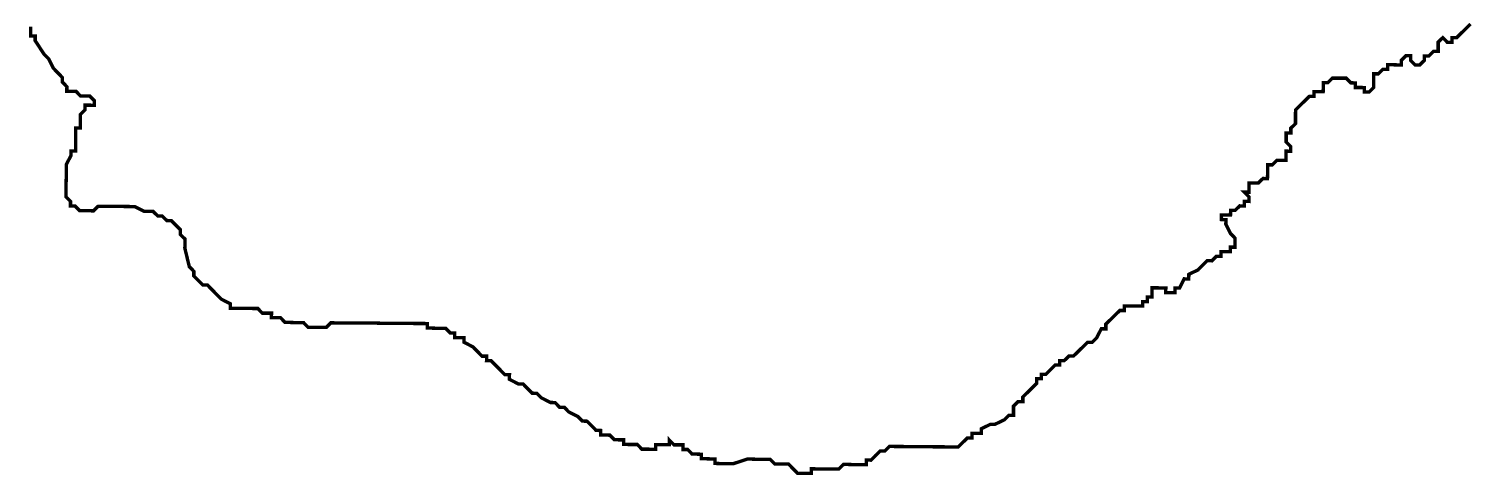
# Model space of a CAD drawing. Header units: metres. Extents: x 319816 to 366074, y 1739234 to 1838803.
# Drawn here: x 328362 to 329634, y 1812535 to 1812928 of the extents above; entities that cross this region are included whole.
import ezdxf

# ---------------------------------------------------------------- set-up
doc = ezdxf.new("R2010")
doc.units = ezdxf.units.M
doc.header["$MEASUREMENT"] = 0
doc.layers.add('HAZARDS LINE', color=1, linetype='Continuous')

msp = doc.modelspace()

# ---------------------------------------------------------------- linework, layer by layer
at = {"layer": 'HAZARDS LINE', "lineweight": 18, "const_width": 3}
msp.add_lwpolyline([(329632.6, 1812932.1), (329628.5, 1812928.1), (329624.4, 1812924.1), (329620.3, 1812920.1), (329616.3, 1812920.1), (329616.3, 1812916.1), (329612.2, 1812916.1), (329608.2, 1812920.2), (329604.1, 1812916.2), (329604.1, 1812912.1), (329604.1, 1812908.1), (329600, 1812908.1), (329596, 1812904.1), (329591.9, 1812904.1), (329591.9, 1812900.1), (329587.8, 1812896.1), (329583.8, 1812896.1), (329579.8, 1812900.2), (329579.8, 1812904.2), (329575.7, 1812904.3), (329571.7, 1812900.3), (329571.6, 1812896.2), (329567.6, 1812896.2), (329563.6, 1812896.3), (329559.5, 1812896.3), (329559.5, 1812892.3), (329555.4, 1812892.3), (329551.4, 1812888.3), (329547.3, 1812888.3), (329547.3, 1812884.3), (329547.3, 1812880.2), (329547.2, 1812876.2), (329543.2, 1812872.2), (329539.1, 1812872.2), (329539.1, 1812876.2), (329535.1, 1812876.3), (329531.1, 1812876.3), (329531.1, 1812880.3), (329527.1, 1812880.4), (329523, 1812884.5), (329519, 1812884.5), (329515, 1812884.5), (329510.9, 1812884.5), (329506.8, 1812880.5), (329502.8, 1812880.6), (329502.8, 1812876.5), (329502.7, 1812872.5), (329498.7, 1812872.5), (329494.7, 1812872.5), (329494.6, 1812868.5), (329490.6, 1812868.5), (329486.5, 1812864.5), (329482.4, 1812860.5), (329478.4, 1812856.5), (329478.3, 1812852.5), (329478.3, 1812848.4), (329478.3, 1812844.4), (329474.2, 1812840.4), (329474.2, 1812836.3), (329470.1, 1812836.3), (329470.1, 1812832.3), (329470.1, 1812828.3), (329474.1, 1812824.2), (329474, 1812820.1), (329470, 1812820.2), (329470, 1812816.1), (329469.9, 1812812.1), (329465.9, 1812812.1), (329461.8, 1812812.1), (329457.8, 1812808.1), (329453.7, 1812808.2), (329453.7, 1812804.1), (329453.7, 1812800.1), (329453.6, 1812796), (329449.6, 1812796.1), (329445.5, 1812792.1), (329441.5, 1812792.1), (329437.4, 1812792.1), (329437.4, 1812788.1), (329437.4, 1812784), (329433.3, 1812784.1), (329437.3, 1812780), (329437.3, 1812775.9), (329433.3, 1812776), (329433.2, 1812771.9), (329429.2, 1812772), (329425.1, 1812768), (329421.1, 1812768), (329421, 1812763.9), (329417, 1812764), (329413, 1812764), (329412.9, 1812760), (329417, 1812759.9), (329416.9, 1812755.9), (329420.9, 1812747.8), (329424.9, 1812743.7), (329424.9, 1812739.7), (329424.9, 1812735.6), (329420.8, 1812735.6), (329420.8, 1812731.6), (329416.8, 1812731.6), (329412.7, 1812731.7), (329412.7, 1812727.6), (329408.6, 1812727.6), (329404.6, 1812723.6), (329400.5, 1812723.7), (329396.4, 1812719.7), (329392.4, 1812715.6), (329384.3, 1812711.7), (329384.2, 1812707.6), (329380.2, 1812707.7), (329376.1, 1812699.6), (329372, 1812699.6), (329372, 1812695.6), (329368, 1812695.6), (329363.9, 1812695.6), (329364, 1812699.7), (329359.9, 1812699.7), (329355.9, 1812699.8), (329351.8, 1812699.8), (329351.8, 1812695.7), (329351.8, 1812691.7), (329347.7, 1812691.7), (329347.7, 1812687.7), (329343.6, 1812687.7), (329343.6, 1812683.7), (329339.6, 1812683.7), (329335.5, 1812683.7), (329331.5, 1812683.8), (329327.4, 1812683.8), (329327.4, 1812679.8), (329323.4, 1812679.8), (329319.3, 1812675.8), (329311.1, 1812667.8), (329311.1, 1812663.7), (329307.1, 1812663.7), (329303, 1812655.7), (329298.9, 1812651.7), (329294.9, 1812651.7), (329286.7, 1812643.7), (329282.6, 1812639.7), (329278.6, 1812639.7), (329274.5, 1812635.7), (329270.5, 1812635.7), (329270.4, 1812631.7), (329266.4, 1812631.7), (329262.3, 1812627.7), (329258.3, 1812623.7), (329254.2, 1812623.7), (329254.2, 1812619.7), (329250.1, 1812619.7), (329250.1, 1812615.7), (329246, 1812611.6), (329242, 1812607.6), (329237.9, 1812603.6), (329237.9, 1812599.6), (329233.8, 1812599.6), (329229.7, 1812595.6), (329229.7, 1812591.6), (329229.7, 1812587.5), (329225.6, 1812587.5), (329221.6, 1812583.5), (329213.4, 1812579.6), (329209.4, 1812579.6), (329201.3, 1812575.6), (329201.3, 1812571.6), (329197.2, 1812571.6), (329193.2, 1812571.6), (329193.1, 1812567.6), (329189.1, 1812567.6), (329185, 1812563.6), (329180.9, 1812559.6), (329176.9, 1812559.6), (329172.9, 1812559.6), (329168.8, 1812559.7), (329164.8, 1812559.7), (329160.7, 1812559.7), (329156.7, 1812559.8), (329152.7, 1812559.8), (329148.6, 1812559.8), (329144.6, 1812559.9), (329140.5, 1812559.9), (329136.5, 1812559.9), (329132.4, 1812560), (329128.4, 1812560), (329120.3, 1812560.1), (329116.2, 1812556), (329112.2, 1812556.1), (329108.1, 1812552.1), (329104, 1812548), (329100, 1812548.1), (329100, 1812544), (329095.9, 1812544.1), (329091.9, 1812544.1), (329087.8, 1812544.1), (329083.8, 1812544.2), (329079.8, 1812544.2), (329075.7, 1812540.2), (329071.6, 1812540.2), (329067.6, 1812540.2), (329063.6, 1812540.3), (329055.5, 1812540.3), (329051.4, 1812540.4), (329051.4, 1812536.3), (329047.4, 1812536.4), (329043.3, 1812536.4), (329039.3, 1812536.4), (329035.3, 1812540.5), (329031.3, 1812544.6), (329023.2, 1812544.6), (329019.1, 1812544.7), (329015.1, 1812548.7), (329011.1, 1812548.8), (329007, 1812548.8), (329003, 1812548.8), (328998.9, 1812548.9), (328994.9, 1812548.9), (328982.7, 1812544.9), (328978.7, 1812545), (328974.7, 1812545), (328970.6, 1812545), (328966.6, 1812545.1), (328966.6, 1812549.1), (328962.6, 1812549.1), (328958.5, 1812549.2), (328954.5, 1812549.2), (328954.5, 1812553.2), (328950.5, 1812553.3), (328946.4, 1812553.3), (328942.4, 1812557.4), (328938.4, 1812557.4), (328938.4, 1812561.5), (328934.4, 1812561.5), (328930.3, 1812561.5), (328926.3, 1812565.6), (328926.3, 1812561.6), (328922.2, 1812561.6), (328918.2, 1812561.6), (328914.1, 1812561.6), (328914.1, 1812557.6), (328910.1, 1812557.6), (328906, 1812557.7), (328902, 1812557.7), (328898, 1812561.8), (328893.9, 1812561.8), (328889.9, 1812561.8), (328885.9, 1812561.9), (328885.9, 1812565.9), (328881.8, 1812565.9), (328877.8, 1812566), (328873.8, 1812570), (328869.7, 1812570.1), (328865.7, 1812570.1), (328865.7, 1812574.1), (328861.7, 1812574.2), (328857.7, 1812578.3), (328853.7, 1812582.3), (328849.6, 1812582.4), (328845.6, 1812586.4), (328837.6, 1812590.5), (328833.6, 1812594.6), (328829.5, 1812594.6), (328825.5, 1812598.7), (328821.5, 1812598.8), (328813.4, 1812602.9), (328809.4, 1812606.9), (328805.3, 1812607), (328801.3, 1812611), (328797.3, 1812615.1), (328793.3, 1812615.1), (328785.2, 1812619.2), (328785.3, 1812623.3), (328781.2, 1812623.3), (328777.2, 1812627.4), (328773.2, 1812631.5), (328769.2, 1812635.5), (328765.1, 1812635.6), (328765.2, 1812639.6), (328761.1, 1812639.6), (328757.1, 1812643.7), (328753.1, 1812647.8), (328745.1, 1812651.9), (328745.1, 1812655.9), (328741, 1812656), (328737, 1812656), (328737, 1812660.1), (328733, 1812660.1), (328729, 1812664.2), (328724.9, 1812664.2), (328720.9, 1812664.2), (328716.8, 1812664.3), (328712.8, 1812664.3), (328712.8, 1812668.3), (328708.8, 1812668.4), (328704.8, 1812668.4), (328700.7, 1812668.4), (328692.6, 1812668.5), (328688.6, 1812668.5), (328684.5, 1812668.5), (328680.5, 1812668.6), (328676.5, 1812668.6), (328672.4, 1812668.6), (328668.4, 1812668.7), (328664.3, 1812668.7), (328660.3, 1812668.7), (328656.2, 1812668.8), (328652.2, 1812668.8), (328648.2, 1812668.8), (328644.1, 1812668.9), (328640.1, 1812668.9), (328636, 1812668.9), (328632, 1812668.9), (328627.9, 1812669), (328623.9, 1812665), (328619.8, 1812665), (328615.8, 1812665), (328611.7, 1812665.1), (328607.7, 1812665.1), (328603.7, 1812669.2), (328599.7, 1812669.2), (328595.6, 1812669.2), (328591.6, 1812669.3), (328587.5, 1812669.3), (328583.5, 1812673.4), (328579.5, 1812673.4), (328575.4, 1812673.4), (328575.5, 1812677.5), (328571.4, 1812677.5), (328567.4, 1812677.5), (328563.4, 1812681.6), (328559.3, 1812681.6), (328555.3, 1812681.7), (328551.2, 1812681.7), (328547.2, 1812681.7), (328543.2, 1812681.8), (328539.1, 1812681.8), (328539.1, 1812685.8), (328531.1, 1812689.9), (328527.1, 1812694), (328519.1, 1812702.2), (328515, 1812702.2), (328511, 1812706.3), (328507, 1812710.3), (328507, 1812714.4), (328503, 1812718.5), (328499.1, 1812734.7), (328499.2, 1812742.8), (328495.1, 1812746.8), (328495.2, 1812750.9), (328491.2, 1812754.9), (328487.1, 1812759), (328483.1, 1812759.1), (328479.1, 1812763.1), (328475.1, 1812763.2), (328471, 1812767.2), (328463, 1812767.3), (328454.9, 1812771.4), (328450.9, 1812771.4), (328442.8, 1812771.5), (328438.7, 1812771.5), (328430.6, 1812771.6), (328426.6, 1812771.6), (328422.6, 1812771.6), (328418.5, 1812767.6), (328414.4, 1812767.7), (328410.4, 1812767.7), (328406.4, 1812767.7), (328402.4, 1812771.8), (328398.3, 1812771.8), (328398.3, 1812775.9), (328394.3, 1812780), (328394.4, 1812784), (328394.4, 1812788), (328394.4, 1812792.1), (328394.5, 1812796.1), (328394.5, 1812800.2), (328394.5, 1812804.2), (328394.5, 1812808.3), (328398.7, 1812816.3), (328398.7, 1812820.4), (328402.7, 1812820.3), (328402.8, 1812824.4), (328402.8, 1812828.4), (328402.8, 1812832.4), (328402.9, 1812836.5), (328402.9, 1812840.5), (328406.9, 1812840.5), (328407, 1812844.5), (328407, 1812848.6), (328407, 1812852.6), (328411.1, 1812856.6), (328411.1, 1812860.7), (328415.2, 1812860.7), (328419.2, 1812860.6), (328419.2, 1812864.7), (328415.2, 1812868.7), (328411.2, 1812868.8), (328407.1, 1812868.8), (328403.1, 1812872.9), (328399.1, 1812872.9), (328395, 1812872.9), (328395.1, 1812877), (328391.1, 1812881.1), (328391.1, 1812885.1), (328387.1, 1812889.2), (328383.1, 1812893.3), (328379.1, 1812901.4), (328375.1, 1812905.4), (328367.1, 1812917.6), (328367.1, 1812921.7), (328363.1, 1812921.7), (328363.1, 1812925.8), (328363.1, 1812929.8)], dxfattribs=at)

doc.saveas('drawing.dxf')
